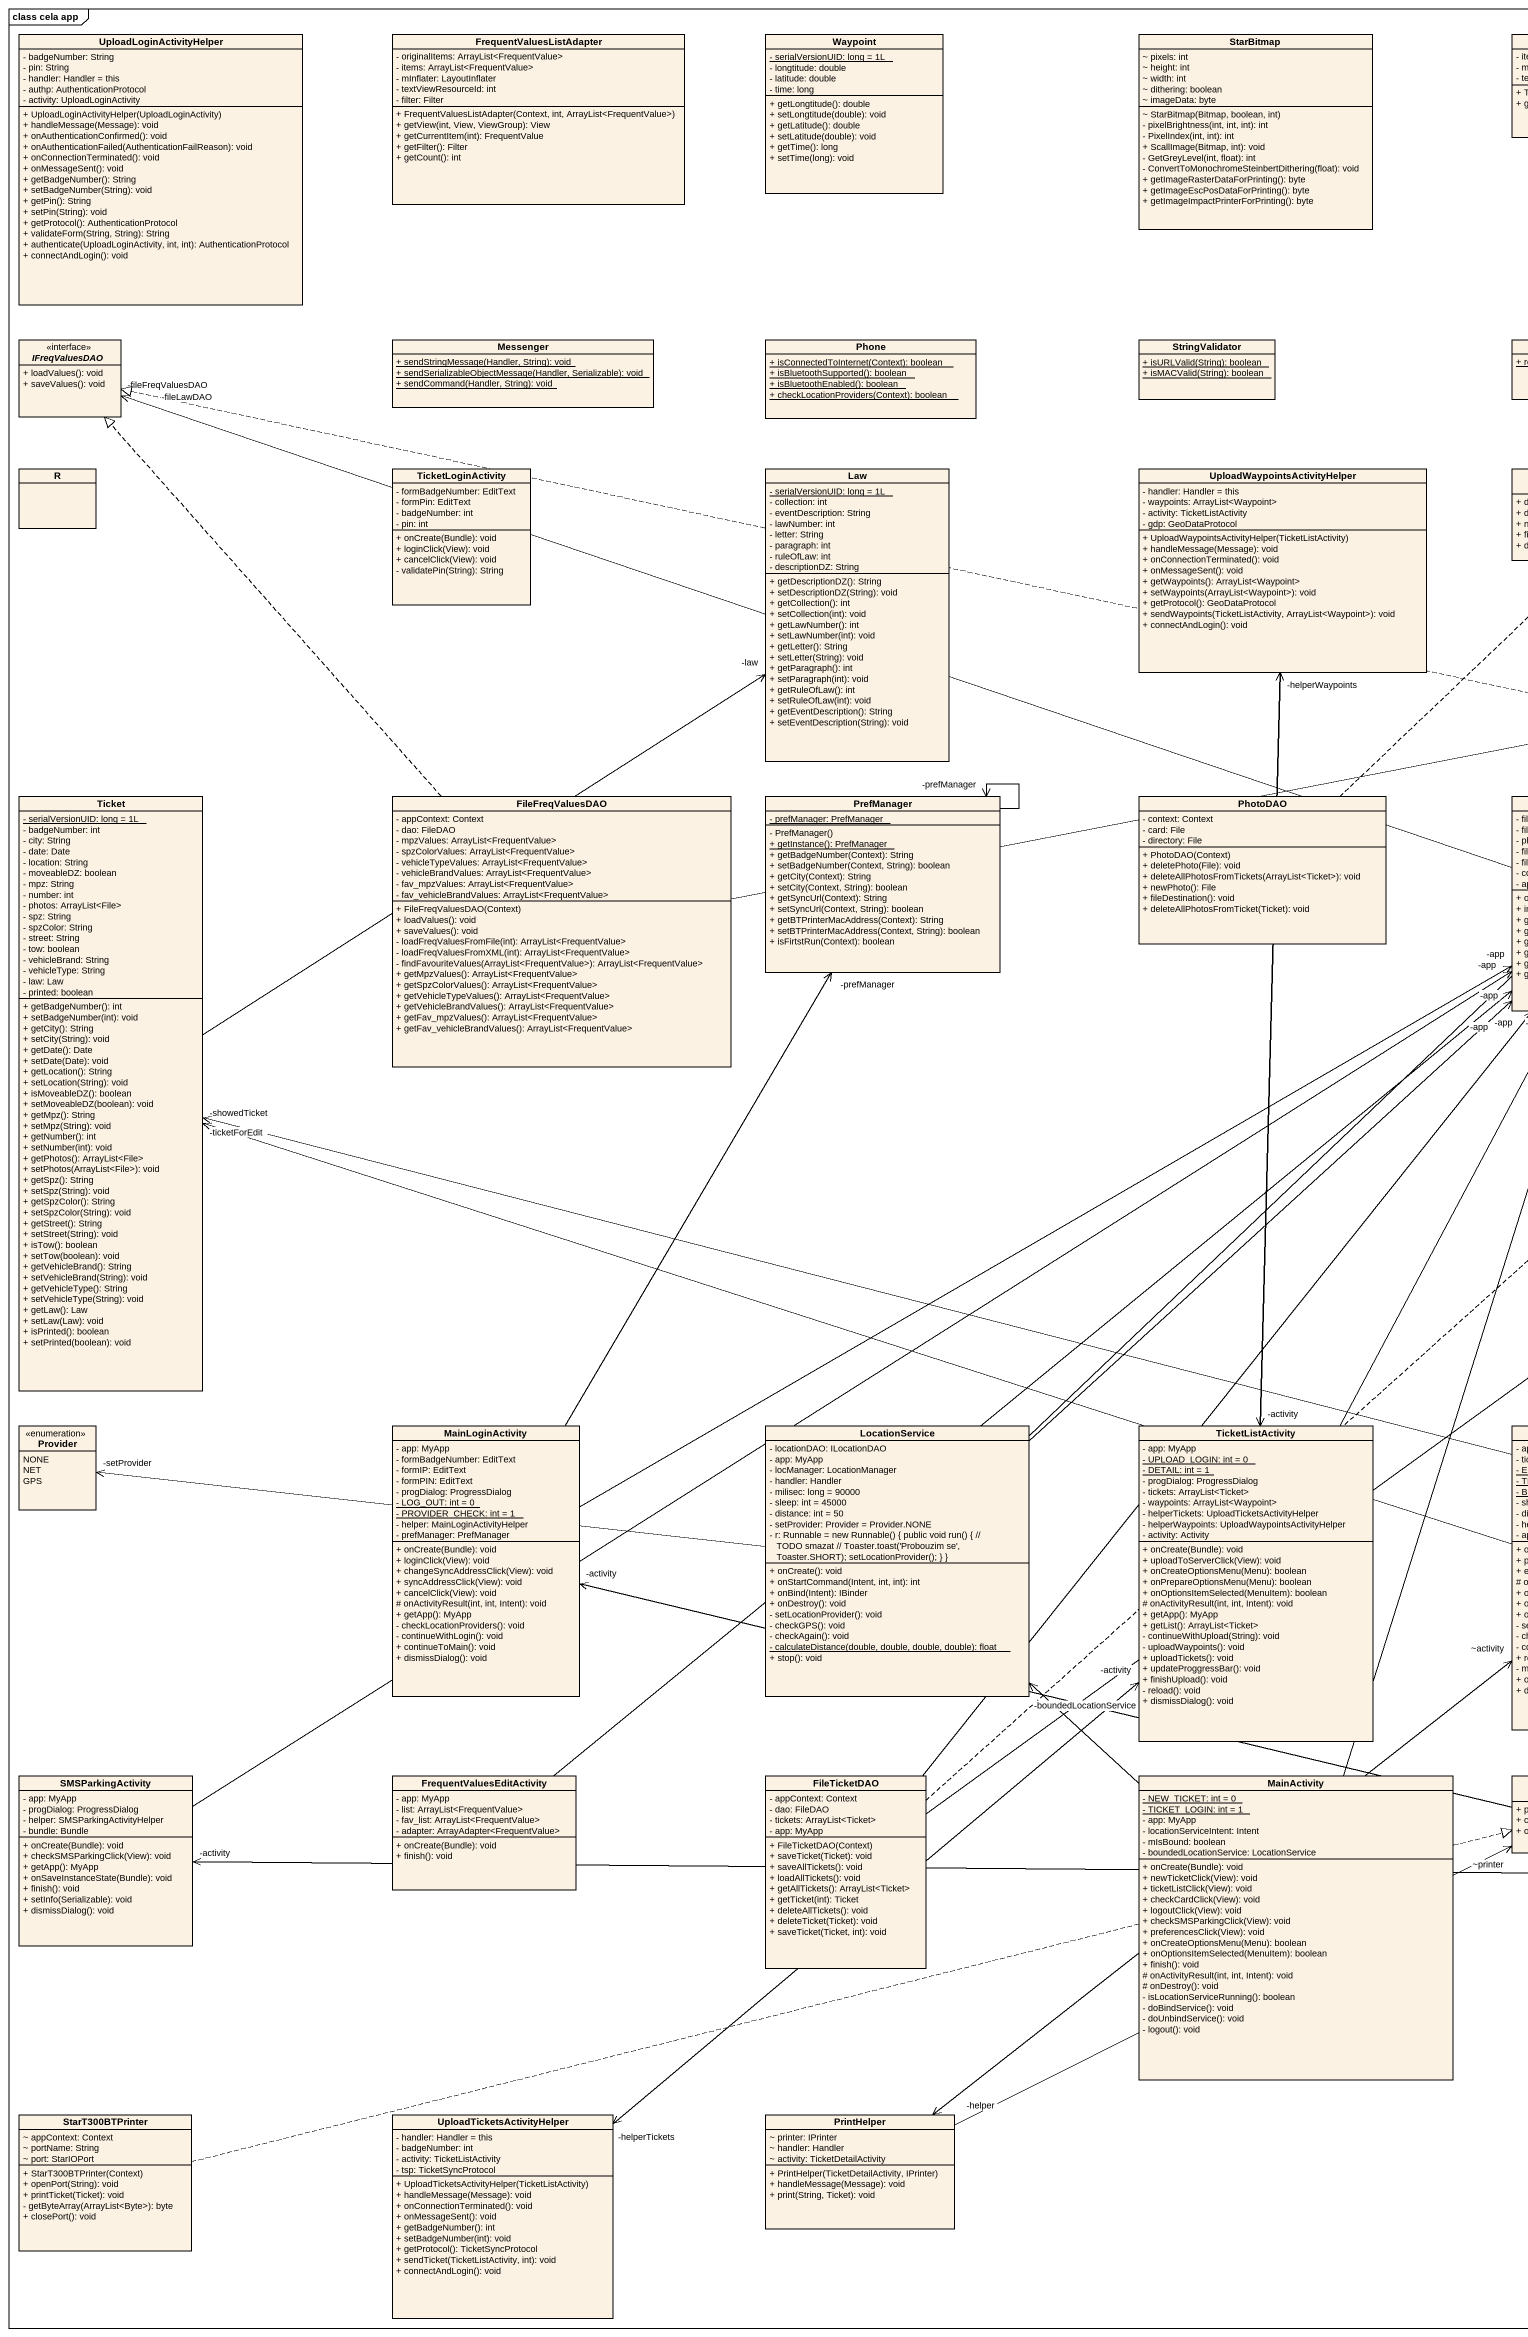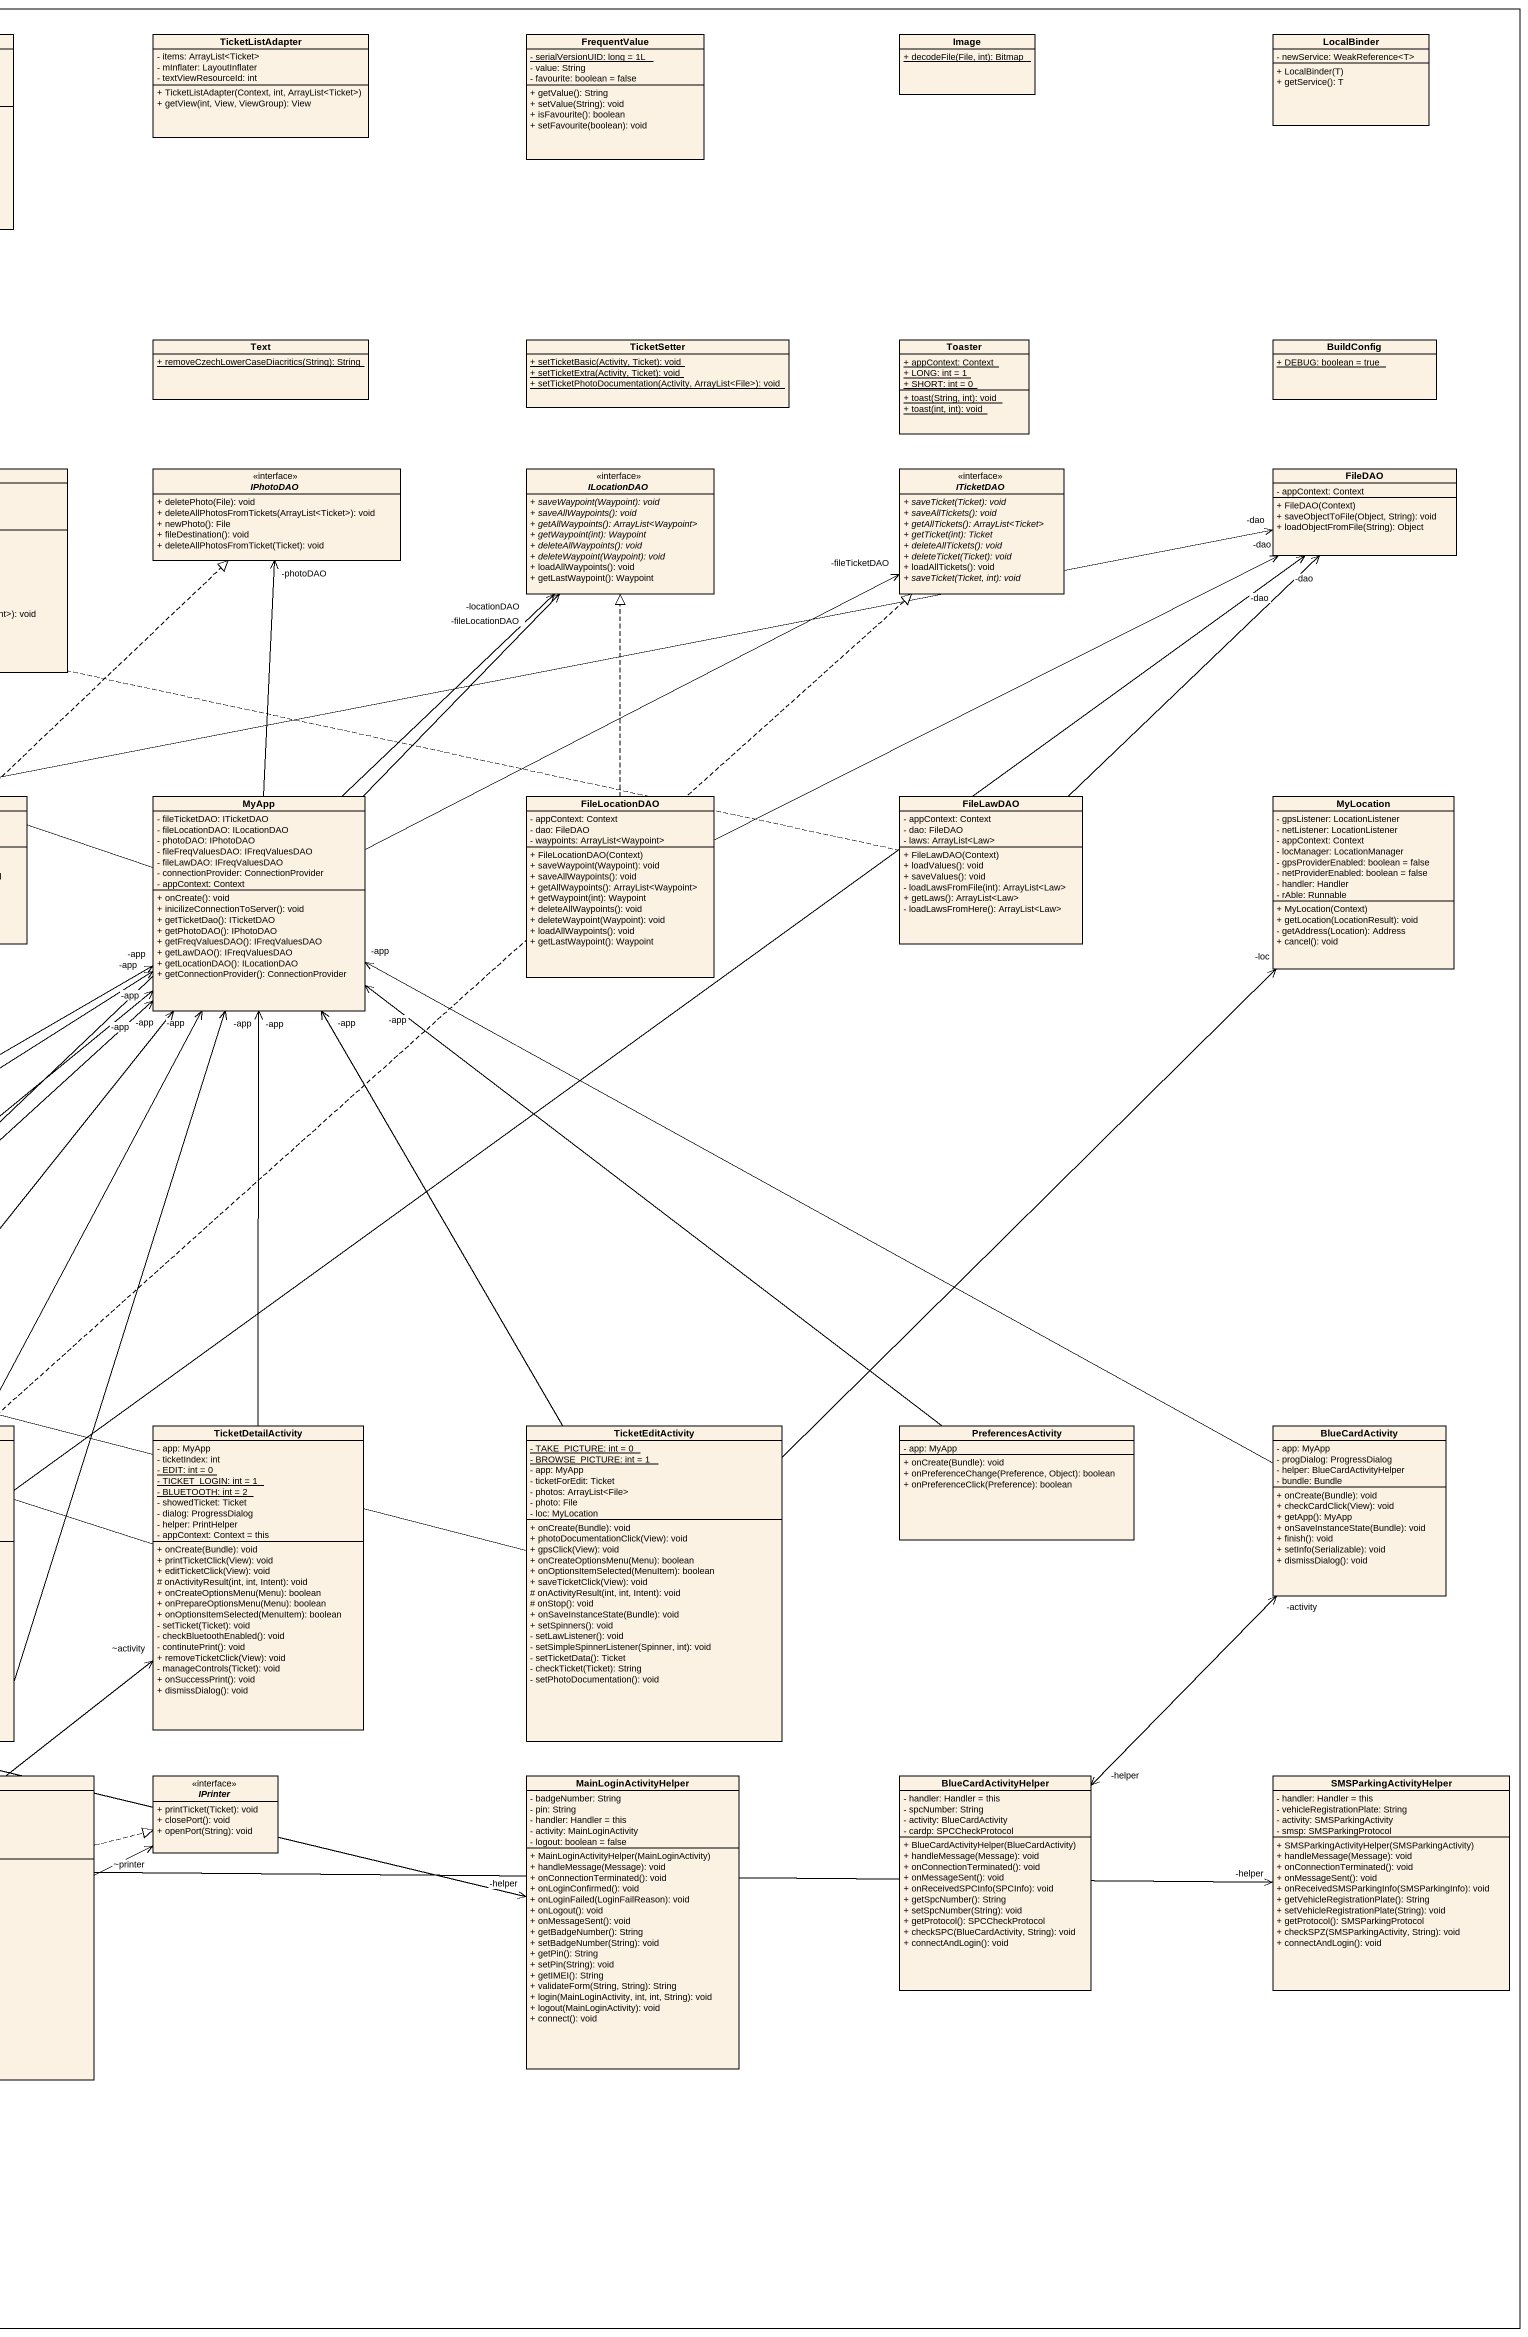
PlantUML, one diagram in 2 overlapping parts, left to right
@startuml
mainframe class cela app
hide circle
hide empty members
skinparam classAttributeIconSize 0
class UploadLoginActivityHelper {
  - badgeNumber: String
  - pin: String
  - handler: Handler = this
  - authp: AuthenticationProtocol
  - activity: UploadLoginActivity
  + UploadLoginActivityHelper(UploadLoginActivity)
  + handleMessage(Message): void
  + onAuthenticationConfirmed(): void
  + onAuthenticationFailed(AuthenticationFailReason): void
  + onConnectionTerminated(): void
  + onMessageSent(): void
  + getBadgeNumber(): String
  + setBadgeNumber(String): void
  + getPin(): String
  + setPin(String): void
  + getProtocol(): AuthenticationProtocol
  + validateForm(String, String): String
  + authenticate(UploadLoginActivity, int, int): AuthenticationProtocol
  + connectAndLogin(): void
}
class FrequentValuesListAdapter {
  - originalItems: ArrayList<FrequentValue>
  - items: ArrayList<FrequentValue>
  - mInflater: LayoutInflater
  - textViewResourceId: int
  - filter: Filter
  + FrequentValuesListAdapter(Context, int, ArrayList<FrequentValue>)
  + getView(int, View, ViewGroup): View
  + getCurrentItem(int): FrequentValue
  + getFilter(): Filter
  + getCount(): int
}
class Waypoint {
  {static} - serialVersionUID: long = 1L
  - longtitude: double
  - latitude: double
  - time: long
  + getLongtitude(): double
  + setLongtitude(double): void
  + getLatitude(): double
  + setLatitude(double): void
  + getTime(): long
  + setTime(long): void
}
class StarBitmap {
  ~ pixels: int
  ~ height: int
  ~ width: int
  ~ dithering: boolean
  ~ imageData: byte
  ~ StarBitmap(Bitmap, boolean, int)
  - pixelBrightness(int, int, int): int
  - PixelIndex(int, int): int
  + ScallImage(Bitmap, int): void
  - GetGreyLevel(int, float): int
  - ConvertToMonochromeSteinbertDithering(float): void
  + getImageRasterDataForPrinting(): byte
  + getImageEscPosDataForPrinting(): byte
  + getImageImpactPrinterForPrinting(): byte
}
class TicketListAdapter {
  - items: ArrayList<Ticket>
  - mInflater: LayoutInflater
  - textViewResourceId: int
  + TicketListAdapter(Context, int, ArrayList<Ticket>)
  + getView(int, View, ViewGroup): View
}
class FrequentValue {
  {static} - serialVersionUID: long = 1L
  - value: String
  - favourite: boolean = false
  + getValue(): String
  + setValue(String): void
  + isFavourite(): boolean
  + setFavourite(boolean): void
}
class Image {
  {static} + decodeFile(File, int): Bitmap
}
class LocalBinder {
  - newService: WeakReference<T>
  + LocalBinder(T)
  + getService(): T
}
interface IFreqValuesDAO <<interface>> {
  + loadValues(): void
  + saveValues(): void
}
class Messenger {
  {static} + sendStringMessage(Handler, String): void
  {static} + sendSerializableObjectMessage(Handler, Serializable): void
  {static} + sendCommand(Handler, String): void
}
class Phone {
  {static} + isConnectedToInternet(Context): boolean
  {static} + isBluetoothSupported(): boolean
  {static} + isBluetoothEnabled(): boolean
  {static} + checkLocationProviders(Context): boolean
}
class StringValidator {
  {static} + isURLValid(String): boolean
  {static} + isMACValid(String): boolean
}
class Text {
  {static} + removeCzechLowerCaseDiacritics(String): String
}
class TicketSetter {
  {static} + setTicketBasic(Activity, Ticket): void
  {static} + setTicketExtra(Activity, Ticket): void
  {static} + setTicketPhotoDocumentation(Activity, ArrayList<File>): void
}
class Toaster {
  {static} + appContext: Context
  {static} + LONG: int = 1
  {static} + SHORT: int = 0
  {static} + toast(String, int): void
  {static} + toast(int, int): void
}
class BuildConfig {
  {static} + DEBUG: boolean = true
}
class R
class TicketLoginActivity {
  - formBadgeNumber: EditText
  - formPin: EditText
  - badgeNumber: int
  - pin: int
  + onCreate(Bundle): void
  + loginClick(View): void
  + cancelClick(View): void
  - validatePin(String): String
}
class Law {
  {static} - serialVersionUID: long = 1L
  - collection: int
  - eventDescription: String
  - lawNumber: int
  - letter: String
  - paragraph: int
  - ruleOfLaw: int
  - descriptionDZ: String
  + getDescriptionDZ(): String
  + setDescriptionDZ(String): void
  + getCollection(): int
  + setCollection(int): void
  + getLawNumber(): int
  + setLawNumber(int): void
  + getLetter(): String
  + setLetter(String): void
  + getParagraph(): int
  + setParagraph(int): void
  + getRuleOfLaw(): int
  + setRuleOfLaw(int): void
  + getEventDescription(): String
  + setEventDescription(String): void
}
class "UploadWaypointsActivityHelper" as UploadWaypointsActivityHelpe {
  - handler: Handler = this
  - waypoints: ArrayList<Waypoint>
  - activity: TicketListActivity
  - gdp: GeoDataProtocol
  + UploadWaypointsActivityHelper(TicketListActivity)
  + handleMessage(Message): void
  + onConnectionTerminated(): void
  + onMessageSent(): void
  + getWaypoints(): ArrayList<Waypoint>
  + setWaypoints(ArrayList<Waypoint>): void
  + getProtocol(): GeoDataProtocol
  + sendWaypoints(TicketListActivity, ArrayList<Waypoint>): void
  + connectAndLogin(): void
}
interface IPhotoDAO <<interface>> {
  + deletePhoto(File): void
  + deleteAllPhotosFromTickets(ArrayList<Ticket>): void
  + newPhoto(): File
  + fileDestination(): void
  + deleteAllPhotosFromTicket(Ticket): void
}
interface ILocationDAO <<interface>> {
  {abstract} + saveWaypoint(Waypoint): void
  {abstract} + saveAllWaypoints(): void
  {abstract} + getAllWaypoints(): ArrayList<Waypoint>
  {abstract} + getWaypoint(int): Waypoint
  {abstract} + deleteAllWaypoints(): void
  {abstract} + deleteWaypoint(Waypoint): void
  + loadAllWaypoints(): void
  + getLastWaypoint(): Waypoint
}
interface ITicketDAO <<interface>> {
  {abstract} + saveTicket(Ticket): void
  {abstract} + saveAllTickets(): void
  {abstract} + getAllTickets(): ArrayList<Ticket>
  {abstract} + getTicket(int): Ticket
  {abstract} + deleteAllTickets(): void
  {abstract} + deleteTicket(Ticket): void
  + loadAllTickets(): void
  {abstract} + saveTicket(Ticket, int): void
}
class FileDAO {
  - appContext: Context
  + FileDAO(Context)
  + saveObjectToFile(Object, String): void
  + loadObjectFromFile(String): Object
}
class Ticket {
  {static} - serialVersionUID: long = 1L
  - badgeNumber: int
  - city: String
  - date: Date
  - location: String
  - moveableDZ: boolean
  - mpz: String
  - number: int
  - photos: ArrayList<File>
  - spz: String
  - spzColor: String
  - street: String
  - tow: boolean
  - vehicleBrand: String
  - vehicleType: String
  - law: Law
  - printed: boolean
  + getBadgeNumber(): int
  + setBadgeNumber(int): void
  + getCity(): String
  + setCity(String): void
  + getDate(): Date
  + setDate(Date): void
  + getLocation(): String
  + setLocation(String): void
  + isMoveableDZ(): boolean
  + setMoveableDZ(boolean): void
  + getMpz(): String
  + setMpz(String): void
  + getNumber(): int
  + setNumber(int): void
  + getPhotos(): ArrayList<File>
  + setPhotos(ArrayList<File>): void
  + getSpz(): String
  + setSpz(String): void
  + getSpzColor(): String
  + setSpzColor(String): void
  + getStreet(): String
  + setStreet(String): void
  + isTow(): boolean
  + setTow(boolean): void
  + getVehicleBrand(): String
  + setVehicleBrand(String): void
  + getVehicleType(): String
  + setVehicleType(String): void
  + getLaw(): Law
  + setLaw(Law): void
  + isPrinted(): boolean
  + setPrinted(boolean): void
}
class FileFreqValuesDAO {
  - appContext: Context
  - dao: FileDAO
  - mpzValues: ArrayList<FrequentValue>
  - spzColorValues: ArrayList<FrequentValue>
  - vehicleTypeValues: ArrayList<FrequentValue>
  - vehicleBrandValues: ArrayList<FrequentValue>
  - fav_mpzValues: ArrayList<FrequentValue>
  - fav_vehicleBrandValues: ArrayList<FrequentValue>
  + FileFreqValuesDAO(Context)
  + loadValues(): void
  + saveValues(): void
  - loadFreqValuesFromFile(int): ArrayList<FrequentValue>
  - loadFreqValuesFromXML(int): ArrayList<FrequentValue>
  - findFavouriteValues(ArrayList<FrequentValue>): ArrayList<FrequentValue>
  + getMpzValues(): ArrayList<FrequentValue>
  + getSpzColorValues(): ArrayList<FrequentValue>
  + getVehicleTypeValues(): ArrayList<FrequentValue>
  + getVehicleBrandValues(): ArrayList<FrequentValue>
  + getFav_mpzValues(): ArrayList<FrequentValue>
  + getFav_vehicleBrandValues(): ArrayList<FrequentValue>
}
class PrefManager {
  {static} - prefManager: PrefManager
  - PrefManager()
  {static} + getInstance(): PrefManager
  + getBadgeNumber(Context): String
  + setBadgeNumber(Context, String): boolean
  + getCity(Context): String
  + setCity(Context, String): boolean
  + getSyncUrl(Context): String
  + setSyncUrl(Context, String): boolean
  + getBTPrinterMacAddress(Context): String
  + setBTPrinterMacAddress(Context, String): boolean
  + isFirtstRun(Context): boolean
}
class PhotoDAO {
  - context: Context
  - card: File
  - directory: File
  + PhotoDAO(Context)
  + deletePhoto(File): void
  + deleteAllPhotosFromTickets(ArrayList<Ticket>): void
  + newPhoto(): File
  + fileDestination(): void
  + deleteAllPhotosFromTicket(Ticket): void
}
class MyApp {
  - fileTicketDAO: ITicketDAO
  - fileLocationDAO: ILocationDAO
  - photoDAO: IPhotoDAO
  - fileFreqValuesDAO: IFreqValuesDAO
  - fileLawDAO: IFreqValuesDAO
  - connectionProvider: ConnectionProvider
  - appContext: Context
  + onCreate(): void
  + inicilizeConnectionToServer(): void
  + getTicketDao(): ITicketDAO
  + getPhotoDAO(): IPhotoDAO
  + getFreqValuesDAO(): IFreqValuesDAO
  + getLawDAO(): IFreqValuesDAO
  + getLocationDAO(): ILocationDAO
  + getConnectionProvider(): ConnectionProvider
}
class FileLocationDAO {
  - appContext: Context
  - dao: FileDAO
  - waypoints: ArrayList<Waypoint>
  + FileLocationDAO(Context)
  + saveWaypoint(Waypoint): void
  + saveAllWaypoints(): void
  + getAllWaypoints(): ArrayList<Waypoint>
  + getWaypoint(int): Waypoint
  + deleteAllWaypoints(): void
  + deleteWaypoint(Waypoint): void
  + loadAllWaypoints(): void
  + getLastWaypoint(): Waypoint
}
class FileLawDAO {
  - appContext: Context
  - dao: FileDAO
  - laws: ArrayList<Law>
  + FileLawDAO(Context)
  + loadValues(): void
  + saveValues(): void
  - loadLawsFromFile(int): ArrayList<Law>
  + getLaws(): ArrayList<Law>
  - loadLawsFromHere(): ArrayList<Law>
}
class MyLocation {
  - gpsListener: LocationListener
  - netListener: LocationListener
  - appContext: Context
  - locManager: LocationManager
  - gpsProviderEnabled: boolean = false
  - netProviderEnabled: boolean = false
  - handler: Handler
  - rAble: Runnable
  + MyLocation(Context)
  + getLocation(LocationResult): void
  - getAddress(Location): Address
  + cancel(): void
}
enum Provider {
  NONE
  NET
  GPS
}
class MainLoginActivity {
  - app: MyApp
  - formBadgeNumber: EditText
  - formIP: EditText
  - formPIN: EditText
  - progDialog: ProgressDialog
  {static} - LOG_OUT: int = 0
  {static} - PROVIDER_CHECK: int = 1
  - helper: MainLoginActivityHelper
  - prefManager: PrefManager
  + onCreate(Bundle): void
  + loginClick(View): void
  + changeSyncAddressClick(View): void
  + syncAddressClick(View): void
  + cancelClick(View): void
  # onActivityResult(int, int, Intent): void
  + getApp(): MyApp
  - checkLocationProviders(): void
  - continueWithLogin(): void
  + continueToMain(): void
  + dismissDialog(): void
}
class LocationService {
  - locationDAO: ILocationDAO
  - app: MyApp
  - locManager: LocationManager
  - handler: Handler
  - milisec: long = 90000
  - sleep: int = 45000
  - distance: int = 50
  - setProvider: Provider = Provider.NONE
  {field} - r: Runnable = new Runnable() { public void run() { ~// TODO smazat ~// Toaster.toast('Probouzim se', Toaster.SHORT); setLocationProvider(); } }
  + onCreate(): void
  + onStartCommand(Intent, int, int): int
  + onBind(Intent): IBinder
  + onDestroy(): void
  - setLocationProvider(): void
  - checkGPS(): void
  - checkAgain(): void
  {static} - calculateDistance(double, double, double, double): float
  + stop(): void
}
class TicketListActivity {
  - app: MyApp
  {static} - UPLOAD_LOGIN: int = 0
  {static} - DETAIL: int = 1
  - progDialog: ProgressDialog
  - tickets: ArrayList<Ticket>
  - waypoints: ArrayList<Waypoint>
  - helperTickets: UploadTicketsActivityHelper
  - helperWaypoints: UploadWaypointsActivityHelper
  - activity: Activity
  + onCreate(Bundle): void
  + uploadToServerClick(View): void
  + onCreateOptionsMenu(Menu): boolean
  + onPrepareOptionsMenu(Menu): boolean
  + onOptionsItemSelected(MenuItem): boolean
  # onActivityResult(int, int, Intent): void
  + getApp(): MyApp
  + getList(): ArrayList<Ticket>
  - continueWithUpload(String): void
  - uploadWaypoints(): void
  + uploadTickets(): void
  + updateProggressBar(): void
  + finishUpload(): void
  - reload(): void
  + dismissDialog(): void
}
class TicketDetailActivity {
  - app: MyApp
  - ticketIndex: int
  {static} - EDIT: int = 0
  {static} - TICKET_LOGIN: int = 1
  {static} - BLUETOOTH: int = 2
  - showedTicket: Ticket
  - dialog: ProgressDialog
  - helper: PrintHelper
  - appContext: Context = this
  + onCreate(Bundle): void
  + printTicketClick(View): void
  + editTicketClick(View): void
  # onActivityResult(int, int, Intent): void
  + onCreateOptionsMenu(Menu): boolean
  + onPrepareOptionsMenu(Menu): boolean
  + onOptionsItemSelected(MenuItem): boolean
  - setTicket(Ticket): void
  - checkBluetoothEnabled(): void
  - continutePrint(): void
  + removeTicketClick(View): void
  - manageControls(Ticket): void
  + onSuccessPrint(): void
  + dismissDialog(): void
}
class TicketEditActivity {
  {static} - TAKE_PICTURE: int = 0
  {static} - BROWSE_PICTURE: int = 1
  - app: MyApp
  - ticketForEdit: Ticket
  - photos: ArrayList<File>
  - photo: File
  - loc: MyLocation
  + onCreate(Bundle): void
  + photoDocumentationClick(View): void
  + gpsClick(View): void
  + onCreateOptionsMenu(Menu): boolean
  + onOptionsItemSelected(MenuItem): boolean
  + saveTicketClick(View): void
  # onActivityResult(int, int, Intent): void
  # onStop(): void
  + onSaveInstanceState(Bundle): void
  + setSpinners(): void
  - setLawListener(): void
  - setSimpleSpinnerListener(Spinner, int): void
  - setTicketData(): Ticket
  - checkTicket(Ticket): String
  - setPhotoDocumentation(): void
}
class PreferencesActivity {
  - app: MyApp
  + onCreate(Bundle): void
  + onPreferenceChange(Preference, Object): boolean
  + onPreferenceClick(Preference): boolean
}
class BlueCardActivity {
  - app: MyApp
  - progDialog: ProgressDialog
  - helper: BlueCardActivityHelper
  - bundle: Bundle
  + onCreate(Bundle): void
  + checkCardClick(View): void
  + getApp(): MyApp
  + onSaveInstanceState(Bundle): void
  + finish(): void
  + setInfo(Serializable): void
  + dismissDialog(): void
}
class SMSParkingActivity {
  - app: MyApp
  - progDialog: ProgressDialog
  - helper: SMSParkingActivityHelper
  - bundle: Bundle
  + onCreate(Bundle): void
  + checkSMSParkingClick(View): void
  + getApp(): MyApp
  + onSaveInstanceState(Bundle): void
  + finish(): void
  + setInfo(Serializable): void
  + dismissDialog(): void
}
class FrequentValuesEditActivity {
  - app: MyApp
  - list: ArrayList<FrequentValue>
  - fav_list: ArrayList<FrequentValue>
  - adapter: ArrayAdapter<FrequentValue>
  + onCreate(Bundle): void
  + finish(): void
}
class FileTicketDAO {
  - appContext: Context
  - dao: FileDAO
  - tickets: ArrayList<Ticket>
  - app: MyApp
  + FileTicketDAO(Context)
  + saveTicket(Ticket): void
  + saveAllTickets(): void
  + loadAllTickets(): void
  + getAllTickets(): ArrayList<Ticket>
  + getTicket(int): Ticket
  + deleteAllTickets(): void
  + deleteTicket(Ticket): void
  + saveTicket(Ticket, int): void
}
class MainActivity {
  {static} - NEW_TICKET: int = 0
  {static} - TICKET_LOGIN: int = 1
  - app: MyApp
  - locationServiceIntent: Intent
  - mIsBound: boolean
  - boundedLocationService: LocationService
  + onCreate(Bundle): void
  + newTicketClick(View): void
  + ticketListClick(View): void
  + checkCardClick(View): void
  + logoutClick(View): void
  + checkSMSParkingClick(View): void
  + preferencesClick(View): void
  + onCreateOptionsMenu(Menu): boolean
  + onOptionsItemSelected(MenuItem): boolean
  + finish(): void
  # onActivityResult(int, int, Intent): void
  # onDestroy(): void
  - isLocationServiceRunning(): boolean
  - doBindService(): void
  - doUnbindService(): void
  - logout(): void
}
interface IPrinter <<interface>> {
  + printTicket(Ticket): void
  + closePort(): void
  + openPort(String): void
}
class MainLoginActivityHelper {
  - badgeNumber: String
  - pin: String
  - handler: Handler = this
  - activity: MainLoginActivity
  - logout: boolean = false
  + MainLoginActivityHelper(MainLoginActivity)
  + handleMessage(Message): void
  + onConnectionTerminated(): void
  + onLoginConfirmed(): void
  + onLoginFailed(LoginFailReason): void
  + onLogout(): void
  + onMessageSent(): void
  + getBadgeNumber(): String
  + setBadgeNumber(String): void
  + getPin(): String
  + setPin(String): void
  + getIMEI(): String
  + validateForm(String, String): String
  + login(MainLoginActivity, int, int, String): void
  + logout(MainLoginActivity): void
  + connect(): void
}
class BlueCardActivityHelper {
  - handler: Handler = this
  - spcNumber: String
  - activity: BlueCardActivity
  - cardp: SPCCheckProtocol
  + BlueCardActivityHelper(BlueCardActivity)
  + handleMessage(Message): void
  + onConnectionTerminated(): void
  + onMessageSent(): void
  + onReceivedSPCInfo(SPCInfo): void
  + getSpcNumber(): String
  + setSpcNumber(String): void
  + getProtocol(): SPCCheckProtocol
  + checkSPC(BlueCardActivity, String): void
  + connectAndLogin(): void
}
class SMSParkingActivityHelper {
  - handler: Handler = this
  - vehicleRegistrationPlate: String
  - activity: SMSParkingActivity
  - smsp: SMSParkingProtocol
  + SMSParkingActivityHelper(SMSParkingActivity)
  + handleMessage(Message): void
  + onConnectionTerminated(): void
  + onMessageSent(): void
  + onReceivedSMSParkingInfo(SMSParkingInfo): void
  + getVehicleRegistrationPlate(): String
  + setVehicleRegistrationPlate(String): void
  + getProtocol(): SMSParkingProtocol
  + checkSPZ(SMSParkingActivity, String): void
  + connectAndLogin(): void
}
class StarT300BTPrinter {
  ~ appContext: Context
  ~ portName: String
  ~ port: StarIOPort
  + StarT300BTPrinter(Context)
  + openPort(String): void
  + printTicket(Ticket): void
  - getByteArray(ArrayList<Byte>): byte
  + closePort(): void
}
class UploadTicketsActivityHelper {
  - handler: Handler = this
  - badgeNumber: int
  - activity: TicketListActivity
  - tsp: TicketSyncProtocol
  + UploadTicketsActivityHelper(TicketListActivity)
  + handleMessage(Message): void
  + onConnectionTerminated(): void
  + onMessageSent(): void
  + getBadgeNumber(): int
  + setBadgeNumber(int): void
  + getProtocol(): TicketSyncProtocol
  + sendTicket(TicketListActivity, int): void
  + connectAndLogin(): void
}
class PrintHelper {
  ~ printer: IPrinter
  ~ handler: Handler
  ~ activity: TicketDetailActivity
  + PrintHelper(TicketDetailActivity, IPrinter)
  + handleMessage(Message): void
  + print(String, Ticket): void
}
UploadWaypointsActivityHelpe --> "-activity" TicketListActivity
Ticket -up-> "-law" Law
FileFreqValuesDAO .up.|> IFreqValuesDAO
FileFreqValuesDAO -right-> "-dao" FileDAO
PrefManager --> "-prefManager" PrefManager
PhotoDAO .up.|> IPhotoDAO
MyApp -left-> "-fileFreqValuesDAO" IFreqValuesDAO
MyApp -left-> "-fileLawDAO" IFreqValuesDAO
MyApp -up-> "-photoDAO" IPhotoDAO
MyApp -up-> "-fileLocationDAO" ILocationDAO
MyApp -right-> "-fileTicketDAO" ITicketDAO
FileLocationDAO .up.|> ILocationDAO
FileLocationDAO -right-> "-dao" FileDAO
FileLawDAO .left.|> IFreqValuesDAO
FileLawDAO -up-> "-dao" FileDAO
MainLoginActivity -up-> "-prefManager" PrefManager
MainLoginActivity -right-> "-app" MyApp
MainLoginActivity -right-> "-helper" MainLoginActivityHelper
LocationService -up-> "-locationDAO" ILocationDAO
LocationService -up-> "-app" MyApp
LocationService -left-> "-setProvider" Provider
TicketListActivity -up-> "-helperWaypoints" UploadWaypointsActivityHelpe
TicketListActivity -up-> "-app" MyApp
TicketListActivity --> "-helperTickets" UploadTicketsActivityHelper
TicketDetailActivity -left-> "-showedTicket" Ticket
TicketDetailActivity -up-> "-app" MyApp
TicketDetailActivity --> "-helper" PrintHelper
TicketEditActivity -left-> "-ticketForEdit" Ticket
TicketEditActivity -up-> "-app" MyApp
TicketEditActivity -up-> "-loc" MyLocation
PreferencesActivity -up-> "-app" MyApp
BlueCardActivity -left-> "-app" MyApp
BlueCardActivity --> "-helper" BlueCardActivityHelper
SMSParkingActivity -up-> "-app" MyApp
SMSParkingActivity -right-> "-helper" SMSParkingActivityHelper
FrequentValuesEditActivity -up-> "-app" MyApp
FileTicketDAO .up.|> ITicketDAO
FileTicketDAO -up-> "-dao" FileDAO
FileTicketDAO -up-> "-app" MyApp
MainActivity -up-> "-app" MyApp
MainActivity -up-> "-boundedLocationService" LocationService
MainLoginActivityHelper -left-> "-activity" MainLoginActivity
BlueCardActivityHelper -up-> "-activity" BlueCardActivity
SMSParkingActivityHelper -left-> "-activity" SMSParkingActivity
StarT300BTPrinter .right.|> IPrinter
UploadTicketsActivityHelper -up-> "-activity" TicketListActivity
PrintHelper -up-> "~activity" TicketDetailActivity
PrintHelper -right-> "~printer" IPrinter
@enduml
